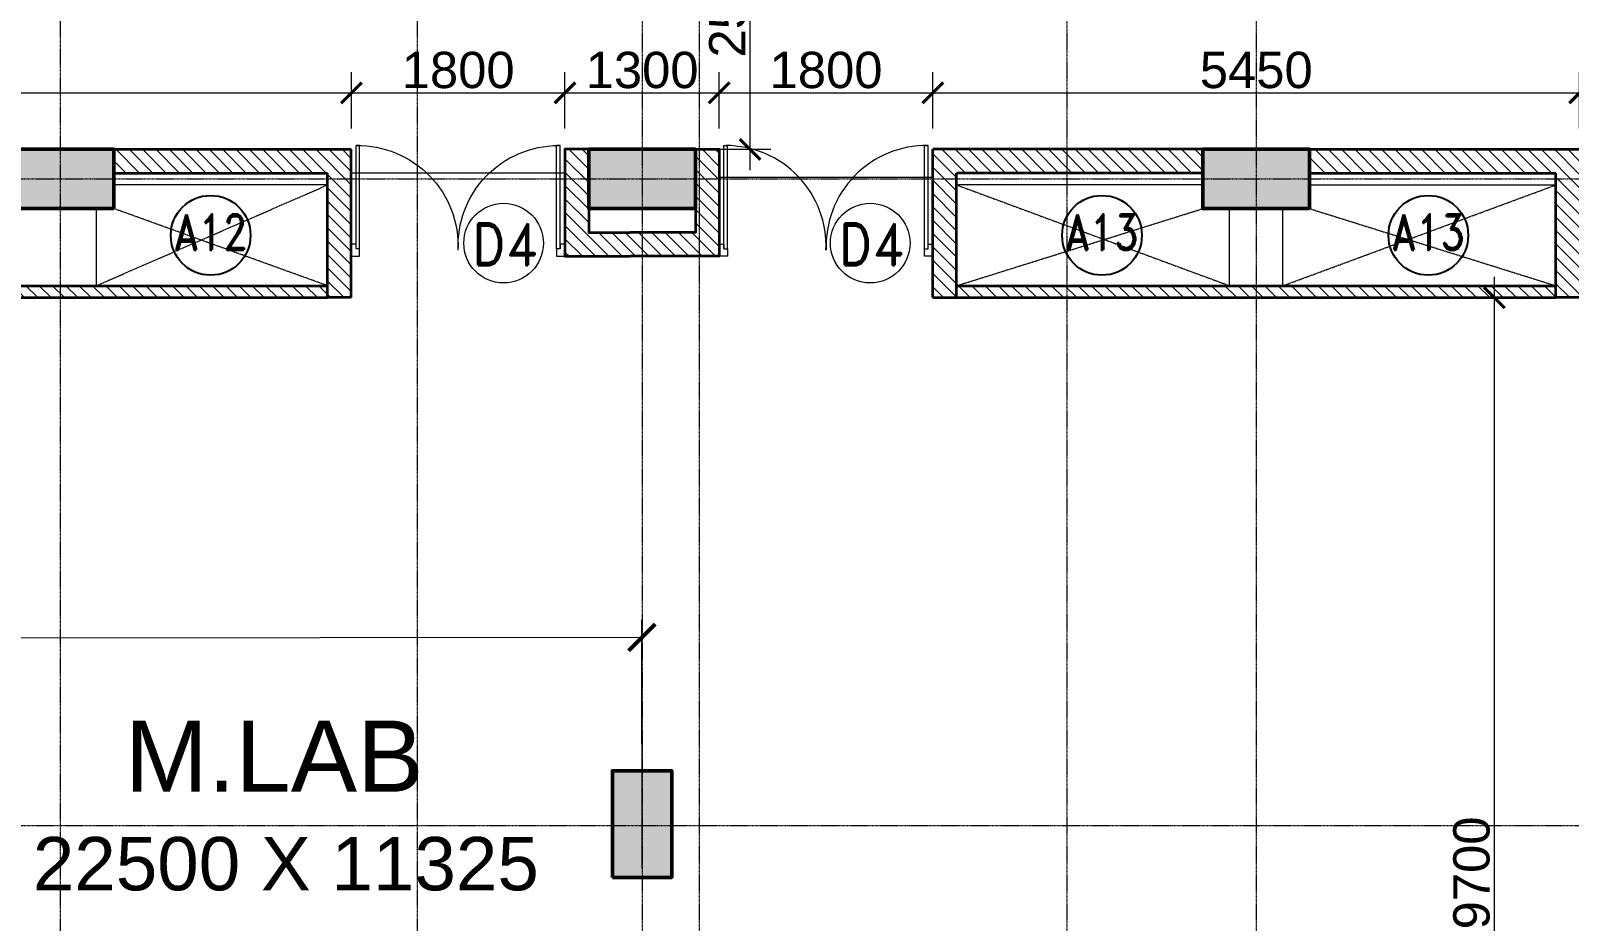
# Model space of a CAD drawing. Header units: millimetres. Extents: x 0 to 147381, y 0 to 170318.
# Drawn here: x 45043 to 58007, y 50781 to 58288 of the extents above; entities that cross this region are included whole.
import ezdxf
from ezdxf.enums import TextEntityAlignment as Align

# ---------------------------------------------------------------- set-up
doc = ezdxf.new("R2010")
doc.units = ezdxf.units.MM
for name, pattern in [('Center', [29.999999, 12, -6, 6, -6]), ('Grid Line', [22.225, 12.7, -3.175, 3.175, -3.175]), ('Hidden', [7.14375, 4.7625, -2.38125])]:
    doc.linetypes.add(name, pattern=pattern)
for name, color, linetype, lineweight in [('A-DOOR', 21, 'Continuous', 9), ('AR_STR', 7, 'Continuous', 15), ('AR_WALL_HATCH', 23, 'Continuous', 5), ('ARCH CUTOUTS', 21, 'Continuous', 13), ('Arch_Cutout_No', 2, 'Continuous', 25), ('Arch_Dim', 7, 'Continuous', 25), ('Arch_DW_No', 5, 'Continuous', 15), ('ARCH_WALL', 1, 'Continuous', 35), ('G-ANNO-TEXT', 231, 'Continuous', 25), ('S-GRID', 8, 'Continuous', 9), ('STR COL.', 1, 'Continuous', 50)]:
    doc.layers.add(name, color=color, linetype=linetype, lineweight=lineweight)
doc.layers.add('ARCH RCC HATCH', color=253, linetype='Center', lineweight=9, true_color=0x9c9c9c)
doc.layers.add('S-COLS_HATCH', color=252, linetype='Continuous', lineweight=9, true_color=0x8a8a8a)
doc.styles.add('Arial_1', font='arial.ttf', dxfattribs={"height": 630})
doc.styles.add('Arial_4', font='arial.ttf', dxfattribs={"height": 252})
doc.styles.add('DIM', font='arial.ttf')
doc.styles.add('DIM_100', font='romand.shx', dxfattribs={"width": 0.9})
doc.styles.add('DIMDDF', font='simplex.shx', dxfattribs={"width": 0.9})
doc.styles.add('SIZE', font='romans.shx', dxfattribs={"width": 0.75, "height": 200})
doc.dimstyles.new('DIM- 175', dxfattribs={"dimscale": 175, "dimtxt": 1.75, "dimasz": 1, "dimexe": 1, "dimexo": 1, "dimgap": 0.2, "dimtad": 1, "dimdec": 0, "dimrnd": 5, "dimzin": 0, "dimdsep": 46, "dimtxsty": 'DIM', "dimblk": 'ARCHTICK', "dimcen": 0, "dimdle": 1, "dimclrd": 3, "dimclre": 5, "dimclrt": 3, "dimadec": 0, "dimazin": 0, "dimtfac": 1, "dimtdec": 0, "dimtofl": 0, "dimtmove": 2, "dimatfit": 3, "dimfxl": 1, "dimtolj": 1, "dimtzin": 0, "dimlwd": 13, "dimlwe": 15, "dimarcsym": 0})
doc.dimstyles.new('DIM-75-MM', dxfattribs={"dimscale": 75, "dimtxt": 2.5, "dimasz": 3, "dimexe": 2, "dimexo": 1, "dimgap": 1, "dimtad": 1, "dimdec": 0, "dimrnd": 5, "dimzin": 0, "dimdsep": 46, "dimtxsty": 'DIMDDF', "dimblk": 'ARCHTICK', "dimcen": 0, "dimclrd": 256, "dimclre": 256, "dimclrt": 256, "dimadec": 0, "dimazin": 0, "dimtfac": 1, "dimtdec": 0, "dimtofl": 0, "dimtmove": 0, "dimatfit": 3, "dimfxl": 1, "dimtolj": 1, "dimtzin": 0, "dimlwd": -1, "dimlwe": -1, "dimarcsym": 0})

# ---------------------------------------------------------------- blocks, each defined once
blk = doc.blocks.new('A_Double -Panel Wooden Door W Ventilator - _D6_1800 X 2700-1747355-4_Level 448_0')
at = {"layer": 'A-DOOR'}
for p, q in [((-900, 50), (-830, 50)), ((-830, 50), (-830, -10)), ((830, 50), (900, 50)), ((830, -10), (830, 50)), ((-860, -50), (-900, -50)), ((-860, -10), (-860, -882)), ((-860, -10), (-860, -50)), ((-830, -10), (-860, -10)), ((-830, -10), (-830, -882)), ((830, -10), (830, -882)), ((860, -10), (830, -10)), ((860, -10), (860, -882)), ((860, -50), (860, -10)), ((900, -50), (860, -50)), ((-830, -882), (-860, -882)), ((860, -882), (830, -882))]:
    blk.add_line(p, q, dxfattribs=at)
for centre, start, end in [((-846, -37), 269.0716, 2.5107), ((845, -37), 177.4858, 270)]:
    blk.add_arc(centre, 845, start, end, dxfattribs=at)
blk = doc.blocks.new('RLAB_G')
at = {"layer": 'AR_WALL_HATCH', "ltscale": 500}
h = blk.add_hatch(dxfattribs=at)
h.set_pattern_fill('ANSI31', color=256, scale=25)
h.paths.add_polyline_path([(-18375, 12800), (-18375, 13000), (-20650, 13000), (-20650, 11750), (-20450, 11750), (-20450, 12800)])
h = blk.add_hatch(dxfattribs=at)
h.set_pattern_fill('ANSI31', color=256, scale=25)
h.paths.add_polyline_path([(-15400, 12800), (-15400, 11850), (-15400, 11750), (-15200, 11750), (-15200, 13000), (-17475, 13000), (-17475, 12800)])
h = blk.add_hatch(dxfattribs=at)
h.set_pattern_fill('ANSI31', color=256, scale=25)
h.paths.add_polyline_path([(-12650, 12100), (-12100, 12100), (-12100, 13000), (-12300, 13000), (-12300, 12300), (-12650, 12300), (-13200, 12300), (-13200, 13000), (-13400, 13000), (-13400, 12100)])
h = blk.add_hatch(dxfattribs=at)
h.set_pattern_fill('ANSI31', color=256, scale=25)
h.paths.add_polyline_path([(-8300, 12800), (-8300, 13000), (-10300, 13000), (-10300, 11750), (-10100, 11750), (-10100, 12800)])
h = blk.add_hatch(dxfattribs=at)
h.set_pattern_fill('ANSI31', color=256, scale=25)
h.paths.add_polyline_path([(-15400, 11750), (-15400, 11850), (-20450, 11850), (-20450, 11750)])
h = blk.add_hatch(dxfattribs=at)
h.set_pattern_fill('ANSI31', color=256, scale=25)
h.paths.add_polyline_path([(-2900, 11750), (-2900, 11850), (-4700, 11850), (-10100, 11850), (-10100, 11750)])
at = {"linetype": 'Continuous'}
for p, q in [((-18375, 13000), (-18375, 12800)), ((-17475, 13000), (-17475, 13000)), ((-17475, 13000), (-17475, 12800)), ((-8300, 13000), (-8300, 12800))]:
    blk.add_line(p, q, dxfattribs=at)
at = {"layer": 'ARCH CUTOUTS', "linetype": 'Hidden'}
for p, q in [((-18150, 11850), (-20450, 12700)), ((-15400, 12700), (-17700, 11850)), ((-8150, 11850), (-10100, 12700)), ((-18375, 12500), (-20450, 11850)), ((-15400, 11850), (-17475, 12500)), ((-10100, 11850), (-8300, 12500))]:
    blk.add_line(p, q, dxfattribs=at)
for points in [[(-20450, 12700), (-20450, 11850), (-18150, 11850), (-18150, 12500), (-18375, 12500), (-18375, 12700)], [(-15400, 12700), (-15400, 11850), (-17700, 11850), (-17700, 12500), (-17475, 12500), (-17475, 12700)], [(-8300, 12700), (-8300, 12500), (-8150, 12500), (-8150, 11850), (-10100, 11850), (-10100, 12700)]]:
    blk.add_lwpolyline(points, close=True, dxfattribs=at)
at = {"layer": 'ARCH_WALL'}
for p, q in [((-18375, 13000), (-20650, 13000)), ((-17475, 13000), (-15200, 13000)), ((-15200, 11750), (-15200, 13000)), ((-8300, 13000), (-10300, 13000)), ((-10300, 11750), (-10300, 13000)), ((-20450, 11750), (-20450, 12800)), ((-18375, 12800), (-20450, 12800)), ((-17475, 12800), (-15400, 12800)), ((-15400, 11750), (-15400, 12800)), ((-15400, 12725), (-15400, 12800)), ((-10100, 11750), (-10100, 12800)), ((-8300, 12800), (-10100, 12800)), ((-15400, 11850), (-20450, 11850)), ((-2900, 11850), (-10100, 11850)), ((-20650, 11750), (-20450, 11750)), ((-15400, 11750), (-20450, 11750)), ((-15200, 11750), (-15400, 11750)), ((-10300, 11750), (-10100, 11750)), ((-2900, 11750), (-10100, 11750))]:
    blk.add_line(p, q, dxfattribs=at)
for points in [[(-13200, 13000), (-13400, 13000), (-13400, 12100), (-12650, 12100)], [(-13200, 13000), (-13200, 12300), (-12650, 12300)], [(-12300, 13000), (-12100, 13000), (-12100, 12100), (-12650, 12100)], [(-12300, 13000), (-12300, 12300), (-12650, 12300)]]:
    blk.add_lwpolyline(points, dxfattribs=at)
at = {"layer": 'A-DOOR', "xscale": -1, "rotation": 180}
blk.add_blockref('A_Double -Panel Wooden Door W Ventilator - _D6_1800 X 2700-1747355-4_Level 448_0', (-14300, 12150), dxfattribs=at)
at = {"layer": 'A-DOOR', "rotation": 180}
blk.add_blockref('A_Double -Panel Wooden Door W Ventilator - _D6_1800 X 2700-1747355-4_Level 448_0', (-11200, 12150), dxfattribs=at)
blk = doc.blocks.new('A$C59E872DE')
at = {"layer": 'S-GRID', "linetype": 'Grid Line', "ltscale": 0.5}
for p, q in [((7600, -4357.6), (7600, 89720.3)), ((10608.3, -4357.6), (10608.3, 89720.3)), ((12500, 89720.3), (12500, -4357.6)), ((12980, 89720.3), (12980, -3251.5)), ((16080, 89720.3), (16080, -4357.6)), ((17675, 89720.3), (17675, -4357.6)), ((-6964.1, 12500), (94404.8, 12500)), ((-6964.1, 7050), (94404.8, 7050))]:
    blk.add_line(p, q, dxfattribs=at)
blk = doc.blocks.new('_ArchTick')
at = {"color": 0, "linetype": 'ByBlock', "const_width": 0.15}
blk.add_lwpolyline([(-0.5, -0.5), (0.5, 0.5)], dxfattribs=at)
blk = doc.blocks.new('*D478')
at = {"layer": 'Arch_Dim', "color": 3, "lineweight": 13, "transparency": 16777216}
blk.add_line((44570, 56213), (44570, 44613), dxfattribs=at)
at = {"layer": 'Arch_Dim', "color": 5, "lineweight": 15, "transparency": 16777216}
for p, q in [((47570, 56038), (44395, 56038)), ((44670, 44788), (44395, 44788))]:
    blk.add_line(p, q, dxfattribs=at)
at = {"layer": 'Defpoints', "color": 0, "linetype": 'Continuous', "transparency": 16777216}
for p in [(47745, 56038), (44570, 44788), (44845, 44788)]:
    blk.add_point(p, dxfattribs=at)
at = {"layer": 'Arch_Dim', "color": 3, "linetype": 'Continuous', "lineweight": 13, "transparency": 16777216, "xscale": 175, "yscale": 175, "zscale": 175}
for p, rotation in [((44570, 56038), 90), ((44570, 44788), 270)]:
    blk.add_blockref('_ArchTick', p, dxfattribs=dict(at, rotation=rotation))
at = {"layer": 'Arch_Dim', "color": 3, "linetype": 'Continuous', "transparency": 16777216, "insert": (44379, 50413), "char_height": 306.2, "attachment_point": 5, "rotation": 90, "style": 'DIM'}
blk.add_mtext('\\A1;11250', dxfattribs=at)
blk = doc.blocks.new('*D479')
at = {"layer": 'Arch_Dim', "color": 3, "lineweight": 13, "transparency": 16777216}
blk.add_line((57376, 56213), (57376, 46163), dxfattribs=at)
at = {"layer": 'Arch_Dim', "color": 5, "lineweight": 15, "transparency": 16777216}
for p, q in [((57820, 56038), (57201, 56038)), ((57820, 46338), (57201, 46338))]:
    blk.add_line(p, q, dxfattribs=at)
at = {"layer": 'Defpoints', "color": 0, "linetype": 'Continuous', "transparency": 16777216}
for p in [(57995, 56038), (57376, 46338), (57995, 46338)]:
    blk.add_point(p, dxfattribs=at)
at = {"layer": 'Arch_Dim', "color": 3, "linetype": 'Continuous', "lineweight": 13, "transparency": 16777216, "xscale": 175, "yscale": 175, "zscale": 175}
for p, rotation in [((57376, 56038), 90), ((57376, 46338), 270)]:
    blk.add_blockref('_ArchTick', p, dxfattribs=dict(at, rotation=rotation))
at = {"layer": 'Arch_Dim', "color": 3, "linetype": 'Continuous', "transparency": 16777216, "insert": (57185, 51188), "char_height": 306.2, "attachment_point": 5, "rotation": 90, "style": 'DIM'}
blk.add_mtext('\\A1;9700', dxfattribs=at)
blk = doc.blocks.new('A$C38A24FCE')
at = {"layer": 'S-COLS_HATCH'}
for points in [[(-78640, 10625), (-78640, 11125), (-79540, 11125), (-79540, 10625)], [(-73740, 10625), (-73740, 11125), (-74640, 11125), (-74640, 10625)], [(-68565, 10625), (-68565, 11125), (-69465, 11125), (-69465, 10625)], [(-74440, 4987), (-73940, 4987), (-73940, 5887), (-74440, 5887)]]:
    blk.add_hatch(color=256, dxfattribs=at).paths.add_polyline_path(points, flags=0)
at = {"layer": 'STR COL.'}
for points in [[(-78640, 10625), (-78640, 11125), (-79540, 11125), (-79540, 10625)], [(-73740, 10625), (-73740, 11125), (-74640, 11125), (-74640, 10625)], [(-68565, 10625), (-68565, 11125), (-69465, 11125), (-69465, 10625)], [(-74440, 4987), (-73940, 4987), (-73940, 5887), (-74440, 5887)]]:
    blk.add_lwpolyline(points, close=True, dxfattribs=at)
blk = doc.blocks.new('*D547')
at = {"layer": 'Arch_Dim', "color": 5, "lineweight": 15, "transparency": 16777216}
for p, q in [((40145, 57463), (40145, 57939)), ((47745, 57463), (47745, 57939))]:
    blk.add_line(p, q, dxfattribs=at)
at = {"layer": 'Arch_Dim', "color": 3, "lineweight": 13, "transparency": 16777216}
blk.add_line((39970, 57764), (47920, 57764), dxfattribs=at)
at = {"layer": 'Defpoints', "color": 0, "linetype": 'Continuous', "transparency": 16777216}
for p in [(47745, 57764), (40145, 57288), (47745, 57288)]:
    blk.add_point(p, dxfattribs=at)
at = {"layer": 'Arch_Dim', "color": 3, "linetype": 'Continuous', "lineweight": 13, "transparency": 16777216, "xscale": 175, "yscale": 175, "zscale": 175, "rotation": 180}
blk.add_blockref('_ArchTick', (40145, 57764), dxfattribs=at)
at = {"layer": 'Arch_Dim', "color": 3, "linetype": 'Continuous', "lineweight": 13, "transparency": 16777216, "xscale": 175, "yscale": 175, "zscale": 175}
blk.add_blockref('_ArchTick', (47745, 57764), dxfattribs=at)
at = {"layer": 'Arch_Dim', "color": 3, "linetype": 'Continuous', "transparency": 16777216, "insert": (43945, 57955), "char_height": 306.2, "attachment_point": 5, "style": 'DIM'}
blk.add_mtext('\\A1;7600', dxfattribs=at)
blk = doc.blocks.new('*D548')
at = {"layer": 'Arch_Dim', "color": 5, "lineweight": 15, "transparency": 16777216}
for p, q in [((47745, 57463), (47745, 57939)), ((49545, 57463), (49545, 57939))]:
    blk.add_line(p, q, dxfattribs=at)
at = {"layer": 'Arch_Dim', "color": 3, "lineweight": 13, "transparency": 16777216}
blk.add_line((47570, 57764), (49720, 57764), dxfattribs=at)
at = {"layer": 'Defpoints', "color": 0, "linetype": 'Continuous', "transparency": 16777216}
for p in [(49545, 57764), (47745, 57288), (49545, 57288)]:
    blk.add_point(p, dxfattribs=at)
at = {"layer": 'Arch_Dim', "color": 3, "linetype": 'Continuous', "lineweight": 13, "transparency": 16777216, "xscale": 175, "yscale": 175, "zscale": 175, "rotation": 180}
blk.add_blockref('_ArchTick', (47745, 57764), dxfattribs=at)
at = {"layer": 'Arch_Dim', "color": 3, "linetype": 'Continuous', "lineweight": 13, "transparency": 16777216, "xscale": 175, "yscale": 175, "zscale": 175}
blk.add_blockref('_ArchTick', (49545, 57764), dxfattribs=at)
at = {"layer": 'Arch_Dim', "color": 3, "linetype": 'Continuous', "transparency": 16777216, "insert": (48645, 57955), "char_height": 306.2, "attachment_point": 5, "style": 'DIM'}
blk.add_mtext('\\A1;1800', dxfattribs=at)
blk = doc.blocks.new('*D549')
at = {"layer": 'Arch_Dim', "color": 5, "lineweight": 15, "transparency": 16777216}
for p, q in [((49545, 57463), (49545, 57939)), ((50845, 57463), (50845, 57939))]:
    blk.add_line(p, q, dxfattribs=at)
at = {"layer": 'Arch_Dim', "color": 3, "lineweight": 13, "transparency": 16777216}
blk.add_line((49370, 57764), (51020, 57764), dxfattribs=at)
at = {"layer": 'Defpoints', "color": 0, "linetype": 'Continuous', "transparency": 16777216}
for p in [(50845, 57764), (49545, 57288), (50845, 57288)]:
    blk.add_point(p, dxfattribs=at)
at = {"layer": 'Arch_Dim', "color": 3, "linetype": 'Continuous', "lineweight": 13, "transparency": 16777216, "xscale": 175, "yscale": 175, "zscale": 175, "rotation": 180}
blk.add_blockref('_ArchTick', (49545, 57764), dxfattribs=at)
at = {"layer": 'Arch_Dim', "color": 3, "linetype": 'Continuous', "lineweight": 13, "transparency": 16777216, "xscale": 175, "yscale": 175, "zscale": 175}
blk.add_blockref('_ArchTick', (50845, 57764), dxfattribs=at)
at = {"layer": 'Arch_Dim', "color": 3, "linetype": 'Continuous', "transparency": 16777216, "insert": (50195, 57955), "char_height": 306.2, "attachment_point": 5, "style": 'DIM'}
blk.add_mtext('\\A1;1300', dxfattribs=at)
blk = doc.blocks.new('*D550')
at = {"layer": 'Arch_Dim', "color": 5, "lineweight": 15, "transparency": 16777216}
for p, q in [((50845, 57463), (50845, 57939)), ((52645, 57463), (52645, 57939))]:
    blk.add_line(p, q, dxfattribs=at)
at = {"layer": 'Arch_Dim', "color": 3, "lineweight": 13, "transparency": 16777216}
blk.add_line((50670, 57764), (52820, 57764), dxfattribs=at)
at = {"layer": 'Defpoints', "color": 0, "linetype": 'Continuous', "transparency": 16777216}
for p in [(52645, 57764), (50845, 57288), (52645, 57288)]:
    blk.add_point(p, dxfattribs=at)
at = {"layer": 'Arch_Dim', "color": 3, "linetype": 'Continuous', "lineweight": 13, "transparency": 16777216, "xscale": 175, "yscale": 175, "zscale": 175, "rotation": 180}
blk.add_blockref('_ArchTick', (50845, 57764), dxfattribs=at)
at = {"layer": 'Arch_Dim', "color": 3, "linetype": 'Continuous', "lineweight": 13, "transparency": 16777216, "xscale": 175, "yscale": 175, "zscale": 175}
blk.add_blockref('_ArchTick', (52645, 57764), dxfattribs=at)
at = {"layer": 'Arch_Dim', "color": 3, "linetype": 'Continuous', "transparency": 16777216, "insert": (51745, 57955), "char_height": 306.2, "attachment_point": 5, "style": 'DIM'}
blk.add_mtext('\\A1;1800', dxfattribs=at)
blk = doc.blocks.new('*D551')
at = {"layer": 'Arch_Dim', "color": 5, "lineweight": 15, "transparency": 16777216}
for p, q in [((52645, 57463), (52645, 57939)), ((58095, 57463), (58095, 57939))]:
    blk.add_line(p, q, dxfattribs=at)
at = {"layer": 'Arch_Dim', "color": 3, "lineweight": 13, "transparency": 16777216}
blk.add_line((52470, 57764), (58270, 57764), dxfattribs=at)
at = {"layer": 'Defpoints', "color": 0, "linetype": 'Continuous', "transparency": 16777216}
for p in [(58095, 57764), (52645, 57288), (58095, 57288)]:
    blk.add_point(p, dxfattribs=at)
at = {"layer": 'Arch_Dim', "color": 3, "linetype": 'Continuous', "lineweight": 13, "transparency": 16777216, "xscale": 175, "yscale": 175, "zscale": 175, "rotation": 180}
blk.add_blockref('_ArchTick', (52645, 57764), dxfattribs=at)
at = {"layer": 'Arch_Dim', "color": 3, "linetype": 'Continuous', "lineweight": 13, "transparency": 16777216, "xscale": 175, "yscale": 175, "zscale": 175}
blk.add_blockref('_ArchTick', (58095, 57764), dxfattribs=at)
at = {"layer": 'Arch_Dim', "color": 3, "linetype": 'Continuous', "transparency": 16777216, "insert": (55370, 57955), "char_height": 306.2, "attachment_point": 5, "style": 'DIM'}
blk.add_mtext('\\A1;5450', dxfattribs=at)
blk = doc.blocks.new('*D552')
at = {"layer": 'Arch_Dim', "color": 5, "lineweight": 15, "transparency": 16777216}
for p, q in [((58095, 57463), (58095, 57939)), ((59895, 57463), (59895, 57939))]:
    blk.add_line(p, q, dxfattribs=at)
at = {"layer": 'Arch_Dim', "color": 3, "lineweight": 13, "transparency": 16777216}
blk.add_line((57920, 57764), (60070, 57764), dxfattribs=at)
at = {"layer": 'Defpoints', "color": 0, "linetype": 'Continuous', "transparency": 16777216}
for p in [(59895, 57764), (58095, 57288), (59895, 57288)]:
    blk.add_point(p, dxfattribs=at)
at = {"layer": 'Arch_Dim', "color": 3, "linetype": 'Continuous', "lineweight": 13, "transparency": 16777216, "xscale": 175, "yscale": 175, "zscale": 175, "rotation": 180}
blk.add_blockref('_ArchTick', (58095, 57764), dxfattribs=at)
at = {"layer": 'Arch_Dim', "color": 3, "linetype": 'Continuous', "lineweight": 13, "transparency": 16777216, "xscale": 175, "yscale": 175, "zscale": 175}
blk.add_blockref('_ArchTick', (59895, 57764), dxfattribs=at)
at = {"layer": 'Arch_Dim', "color": 3, "linetype": 'Continuous', "transparency": 16777216, "insert": (58995, 57955), "char_height": 306.2, "attachment_point": 5, "style": 'DIM'}
blk.add_mtext('\\A1;1800', dxfattribs=at)
blk = doc.blocks.new('*D602')
at = {"layer": 'Arch_Dim', "color": 3, "lineweight": 13, "transparency": 16777216}
blk.add_line((51105, 57113), (51105, 59962), dxfattribs=at)
at = {"layer": 'Arch_Dim', "color": 5, "lineweight": 15, "transparency": 16777216}
for p, q in [((50820, 59787), (51280, 59787)), ((50820, 57288), (51280, 57288))]:
    blk.add_line(p, q, dxfattribs=at)
at = {"layer": 'Defpoints', "color": 0, "linetype": 'Continuous', "transparency": 16777216}
for p in [(50645, 59787), (51105, 59787), (50645, 57288)]:
    blk.add_point(p, dxfattribs=at)
at = {"layer": 'Arch_Dim', "color": 3, "linetype": 'Continuous', "lineweight": 13, "transparency": 16777216, "xscale": 175, "yscale": 175, "zscale": 175}
for p, rotation in [((51105, 59787), 90), ((51105, 57288), 270)]:
    blk.add_blockref('_ArchTick', p, dxfattribs=dict(at, rotation=rotation))
at = {"layer": 'Arch_Dim', "color": 3, "linetype": 'Continuous', "transparency": 16777216, "insert": (50914, 58538), "char_height": 306.2, "attachment_point": 5, "rotation": 90, "style": 'DIM'}
blk.add_mtext('\\A1;2500', dxfattribs=at)
blk = doc.blocks.new('DW')
at = {"color": 9}
blk.add_circle((0, 0), 671, dxfattribs=at)
at = {"style": 'SIZE', "width": 0.8}
blk.add_attdef('W7', text='', height=500, dxfattribs=at).set_placement((5, -289), align=Align.CENTER)
blk = doc.blocks.new('*D823')
at = {"layer": 'AR_WALL_HATCH', "transparency": 16777216}
for p, q in [((37870, 51213), (37868, 53310)), ((50195, 51225), (50193, 53323)), ((50193, 53173), (37868, 53160))]:
    blk.add_line(p, q, dxfattribs=at)
at = {"layer": 'Defpoints', "color": 0, "linetype": 'Continuous', "transparency": 16777216}
for p in [(37868, 53160), (37870, 51138), (50195, 51150)]:
    blk.add_point(p, dxfattribs=at)
at = {"layer": 'AR_WALL_HATCH', "linetype": 'Continuous', "transparency": 16777216, "xscale": 225, "yscale": 225, "zscale": 225}
for p, rotation in [((37868, 53160), 180.0575089157375), ((50193, 53173), 0.0575089157376052)]:
    blk.add_blockref('_ArchTick', p, dxfattribs=dict(at, rotation=rotation))
at = {"layer": 'AR_WALL_HATCH', "linetype": 'Continuous', "transparency": 16777216, "insert": (44030, 53335), "char_height": 187.5, "attachment_point": 5, "rotation": 0.0575, "style": 'DIMDDF'}
blk.add_mtext('\\A1;12325', dxfattribs=at)

msp = doc.modelspace()

# ---------------------------------------------------------------- block references
at = {"xscale": -1}
msp.add_blockref('RLAB_G', (37444.7, 44288), dxfattribs=at)

# ---------------------------------------------------------------- texts
at = {"layer": 'G-ANNO-TEXT', "color": 7, "attachment_point": 1}
for s, insert, char_height, width, style in [('M.LAB', (45837.4, 52472.5), 600, 6136.517, 'Arial_1'), ('22500 X 11325', (45060.7, 51491.1), 450, 7121.39, 'Arial_4')]:
    msp.add_mtext(s, dxfattribs=dict(at, insert=insert, char_height=char_height, width=width, style=style))

# ---------------------------------------------------------------- next in the draw order: block references
at = {"layer": 'ARCH RCC HATCH', "linetype": 'Continuous'}
msp.add_blockref('A$C59E872DE', (37694.7, 44538), dxfattribs=at)

# ---------------------------------------------------------------- next in the draw order: linework, layer by layer
at = {"layer": 'AR_WALL_HATCH', "color": 1, "linetype": 'Continuous'}
msp.add_lwpolyline([(58094.7, 56038), (52644.7, 56038), (52644.7, 57050.5), (50844.7, 57050.5), (50844.7, 56388), (49544.7, 56388), (49544.7, 57088), (47744.7, 57088), (47744.7, 56038), (40144.7, 56038), (40144.7, 57088), (38344.7, 57088), (38344.7, 56388), (37869.7, 56388)], dxfattribs=at)

# ---------------------------------------------------------------- next in the draw order: block references
at = {"layer": 'AR_STR', "linetype": 'Continuous'}
msp.add_blockref('A$C38A24FCE', (124384.7, 46163), dxfattribs=at)
at = {"layer": 'Arch_Cutout_No'}
ref = msp.add_blockref('DW', (46559.5, 56563), dxfattribs=dict(at, xscale=0.500148192420602, yscale=0.500148192420602, zscale=0.500148192420602))
ref.add_attrib('W71', 'A12', dxfattribs={"layer": '0', "height": 300, "style": 'DIM_100', "width": 0.8}).set_placement((46560.2, 56439.7), align=Align.CENTER)
ref = msp.add_blockref('DW', (54070.1, 56563), dxfattribs=dict(at, xscale=0.500148192420602, yscale=0.500148192420602, zscale=0.500148192420602))
ref.add_attrib('W71', 'A13', dxfattribs={"layer": '0', "height": 300, "style": 'DIM_100', "width": 0.8}).set_placement((54070.8, 56439.7), align=Align.CENTER)
ref = msp.add_blockref('DW', (56819.9, 56563), dxfattribs=dict(at, xscale=0.500148192420602, yscale=0.500148192420602, zscale=0.500148192420602))
ref.add_attrib('W71', 'A13', dxfattribs={"layer": '0', "height": 300, "style": 'DIM_100', "width": 0.8}).set_placement((56820.6, 56439.7), align=Align.CENTER)
at = {"layer": 'Arch_DW_No'}
ref = msp.add_blockref('DW', (49028, 56497.2, -0.1), dxfattribs=dict(at, xscale=0.5001481924206014, yscale=0.5001481924206014, zscale=0.5001481924206014, rotation=291.467010438918))
ref.add_attrib('W71', 'D4', dxfattribs={"layer": '0', "height": 350, "style": 'DIM_100', "width": 0.9}).set_placement((49037.1, 56312.6, -0.1), align=Align.CENTER)
ref = msp.add_blockref('DW', (52117.4, 56497.2, -0.1), dxfattribs=dict(at, xscale=0.5001481924206014, yscale=0.5001481924206014, zscale=0.5001481924206014, rotation=291.467010438918))
ref.add_attrib('W71', 'D4', dxfattribs={"layer": '0', "height": 350, "style": 'DIM_100', "width": 0.9}).set_placement((52126.5, 56312.6, -0.1), align=Align.CENTER)

# ---------------------------------------------------------------- next in the draw order: dimensions: what is measured, and where the dimension line sits
at = {"layer": 'AR_WALL_HATCH', "color": 1, "linetype": 'Continuous'}
dim = msp.add_aligned_dim(p1=(50194.7, 51150.4), p2=(37869.7, 51138), distance=-2022.3, dimstyle='DIM-75-MM', dxfattribs=at)
dim.commit()
dim.dimension.update_dxf_attribs({"geometry": '*D823', "text_midpoint": (44030, 53335.2)})
at = {"layer": 'Arch_Dim', "linetype": 'Continuous'}
for base, p1, p2, picture, middle in [((51104.871283, 59787.4834322), (50644.723341, 57287.9834322), (50644.723341, 59787.4834322), '*D602', (50913.5083055, 58537.7334322)), ((44570.1, 44788), (47744.7, 56038), (44844.7, 44788), '*D478', (44378.7, 50413)), ((57376.1, 46337.7), (57994.7, 56038), (57994.7, 46337.7), '*D479', (57184.7, 51187.9))]:
    dim = msp.add_linear_dim(base=base, p1=p1, p2=p2, angle=90, dimstyle='DIM- 175', dxfattribs=at)
    dim.commit()
    dim.dimension.update_dxf_attribs({"geometry": picture, "text_midpoint": middle})
for base, p1, p2, picture, middle in [((47744.7, 57763.8), (40144.7, 57288), (47744.7, 57288), '*D547', (43944.7, 57955.2)), ((49544.7, 57763.8), (47744.7, 57288), (49544.7, 57288), '*D548', (48644.7, 57955.2)), ((50844.7, 57763.8), (49544.7, 57288), (50844.7, 57288), '*D549', (50194.7, 57955.3)), ((52644.7, 57763.8), (50844.7, 57288), (52644.7, 57288), '*D550', (51744.7, 57955.2)), ((58094.7, 57763.8), (52644.7, 57288), (58094.7, 57288), '*D551', (55369.7, 57955.2)), ((59894.7, 57763.8), (58094.7, 57288), (59894.7, 57288), '*D552', (58994.7, 57955.2))]:
    dim = msp.add_linear_dim(base=base, p1=p1, p2=p2, dimstyle='DIM- 175', dxfattribs=at)
    dim.commit()
    dim.dimension.update_dxf_attribs({"geometry": picture, "text_midpoint": middle})

doc.saveas('drawing.dxf')
